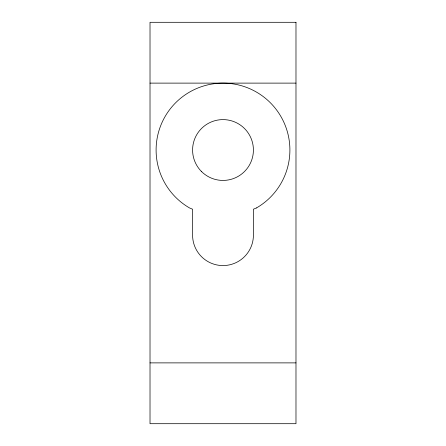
<?xml version="1.0" encoding="UTF-8"?>
<svg xmlns="http://www.w3.org/2000/svg" width="446" height="446" viewBox="0 0 446 446"><rect width="100%" height="100%" fill="white"/><g stroke="black" fill="none" stroke-linecap="round" stroke-linejoin="round"><path stroke-width="0.67" d="M150.018 83.118L295.982 83.118M150.018 362.882L295.982 362.882M256.45 207.953L253.412 209.213L253.412 235.165A30.412 30.412 0 0 1 223 265.571A30.412 30.412 0 0 1 192.588 235.165L192.588 209.213L189.55 207.953A66.9 66.9 0 0 1 171.749 107.018A66.9 66.9 0 0 1 274.251 107.018A66.9 66.9 0 0 1 256.45 207.953M295.982 22.3L150.018 22.3L150.018 423.7L295.982 423.7L295.982 22.3M201.497 171.52A30.412 30.412 0 0 0 252.375 157.89A30.412 30.412 0 0 0 215.128 120.643A30.412 30.412 0 0 0 201.497 171.52"/></g></svg>
